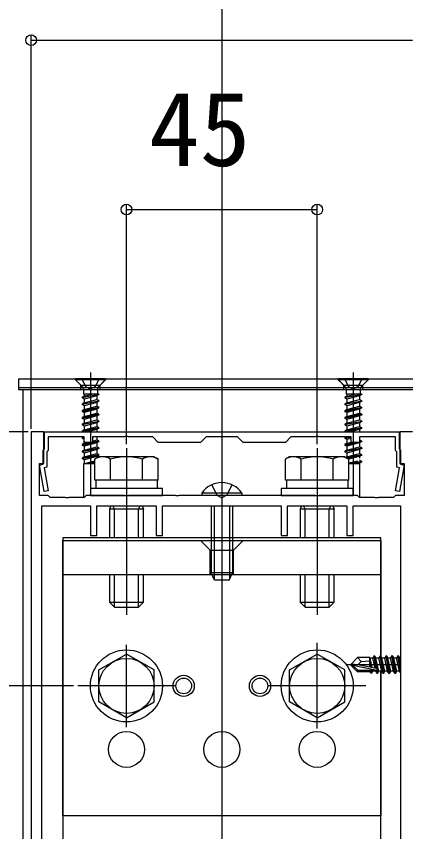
# Model space of a CAD drawing. Units: millimetres, scale not verified. Extents: x -1050 to 1050, y -1570 to 1562.
# Drawn here: x -623.5 to -531.6, y -767.9 to -575.3 of the extents above; entities that cross this region are included whole.
import ezdxf
from ezdxf.enums import TextEntityAlignment as Align

# ---------------------------------------------------------------- set-up
doc = ezdxf.new("R2010")
doc.units = ezdxf.units.MM
doc.header["$LTSCALE"] = 8
for name, color, linetype in [('0-3_YKK_11', 7, 'Continuous'), ('0-4_YKK_12', 2, 'Continuous'), ('0-5_YKK_13', 4, 'Continuous'), ('0-6_YKK_D', 6, 'Continuous')]:
    doc.layers.add(name, color=color, linetype=linetype)
doc.styles.add('ＭＳ ゴシック', font='')
doc.styles.get('ＭＳ ゴシック').set_extended_font_data('MS Gothic')

msp = doc.modelspace()

# ---------------------------------------------------------------- linework, layer by layer
at = {"layer": '0-3_YKK_11'}
for points in [[(-620, -673.472), (-620, -893.472)], [(-618, -680.972), (-617, -680.972), (-617, -673.472), (-620, -673.472)], [(-616.3, -678.195), (-616.3, -681.818), (-616.917, -681.983), (-615.964, -687.385), (-616.949, -687.559), (-618.043, -681.353), (-617.2, -681.127), (-617.2, -677.822), (-616.85, -677.472), (-616.85, -673.472)], [(-530, -673.472), (-533, -673.472), (-533, -680.972), (-532, -680.972), (-532, -688.472), (-534, -688.472), (-534.5, -688.972), (-538.042, -688.972), (-538.225, -689.092), (-538.775, -689.092), (-538.958, -688.972), (-542.5, -688.972), (-543, -688.472), (-552.042, -688.472), (-552.225, -688.592), (-552.775, -688.592), (-552.958, -688.472), (-585.042, -688.472), (-585.225, -688.592), (-585.775, -688.592), (-585.958, -688.472), (-597.042, -688.472), (-597.225, -688.592), (-597.775, -688.592), (-597.958, -688.472), (-607, -688.472), (-607.5, -688.972), (-611.042, -688.972), (-611.225, -689.092), (-611.775, -689.092), (-611.958, -688.972), (-615.5, -688.972), (-616, -688.472), (-618, -688.472), (-618, -680.972)], [(-616.85, -673.472), (-533.15, -673.472), (-533.15, -677.472), (-532.8, -677.822), (-532.8, -681.127), (-531.957, -681.353), (-533.051, -687.559), (-534.036, -687.385), (-533.083, -681.983), (-533.7, -681.818), (-533.7, -678.195), (-534.05, -677.845), (-534.05, -674.672), (-542.5, -674.672), (-542.5, -675.972), (-544.5, -675.972), (-544.5, -674.672), (-552.042, -674.672), (-552.225, -674.552), (-552.775, -674.552), (-552.958, -674.672), (-558.7, -674.672), (-560, -675.972), (-570, -675.972), (-571.3, -674.672), (-578.7, -674.672), (-580, -675.972), (-590, -675.972), (-591.3, -674.672), (-597.042, -674.672), (-597.225, -674.552), (-597.775, -674.552), (-597.958, -674.672), (-605.5, -674.672), (-605.5, -675.972), (-607.5, -675.972), (-607.5, -674.672), (-615.95, -674.672), (-615.95, -677.845), (-616.3, -678.195)], [(-617.5, -875.972), (-617.5, -690.972), (-606, -690.972), (-606, -697.972), (-604.5, -697.972), (-604.5, -690.972), (-590.5, -690.972), (-590.5, -697.972), (-589, -697.972), (-589, -690.972), (-561, -690.972), (-561, -697.972), (-559.5, -697.972), (-559.5, -690.972), (-545.5, -690.972), (-545.5, -697.972), (-544, -697.972), (-544, -690.972), (-532.8, -690.972), (-532.8, -789.472)]]:
    msp.add_lwpolyline(points, dxfattribs=at)
at = {"layer": '0-4_YKK_12'}
for p, q in [((-575, -364.768), (-575, -948.218)), ((-622, -663.472), (-528, -663.472)), ((-622, -663.472), (-622, -895.972))]:
    msp.add_line(p, q, dxfattribs=at)
at = {"layer": '0-5_YKK_13'}
for p, q in [((-606, -659.472), (-606, -688.472)), ((-544, -659.472), (-544, -688.472)), ((-623, -660.972), (-623, -663.472)), ((-623, -660.972), (-527, -660.972)), ((-609.75, -660.972), (-608.25, -662.472)), ((-602.5, -660.972), (-609.5, -660.972)), ((-609.5, -660.972), (-609.5, -661.222)), ((-602.5, -661.222), (-609.5, -661.222)), ((-609.5, -661.222), (-607.869, -662.853)), ((-608.05, -660.972), (-607.145, -662.787)), ((-602.5, -661.222), (-604.131, -662.853)), ((-602.25, -660.972), (-603.75, -662.472)), ((-602.5, -660.972), (-602.5, -661.222)), ((-547.75, -660.972), (-546.25, -662.472)), ((-540.5, -660.972), (-547.5, -660.972)), ((-547.5, -660.972), (-547.5, -661.222)), ((-540.5, -661.222), (-547.5, -661.222)), ((-547.5, -661.222), (-545.869, -662.853)), ((-546.05, -660.972), (-545.145, -662.787)), ((-540.5, -661.222), (-542.131, -662.853)), ((-540.25, -660.972), (-541.75, -662.472)), ((-540.5, -660.972), (-540.5, -661.222)), ((-623, -662.972), (-527, -662.972)), ((-623, -663.472), (-527, -663.472)), ((-608.25, -662.972), (-608.25, -662.472)), ((-608.25, -662.472), (-603.75, -662.472)), ((-608.25, -663.472), (-608.25, -662.972)), ((-607.771, -662.972), (-604.229, -662.972)), ((-607.635, -663.418), (-607.635, -664.56)), ((-607.145, -662.787), (-606, -663.396)), ((-604.365, -663.418), (-604.365, -664.56)), ((-603.75, -662.972), (-603.75, -662.472)), ((-603.75, -663.472), (-603.75, -662.972)), ((-546.25, -662.972), (-546.25, -662.472)), ((-546.25, -662.472), (-541.75, -662.472)), ((-546.25, -663.472), (-546.25, -662.972)), ((-545.771, -662.972), (-542.229, -662.972)), ((-545.635, -663.418), (-545.635, -664.56)), ((-545.145, -662.787), (-544, -663.396)), ((-542.365, -663.418), (-542.365, -664.56)), ((-541.75, -662.972), (-541.75, -662.472)), ((-541.75, -663.472), (-541.75, -662.972)), ((-608, -665.355), (-604, -664.56)), ((-604, -664.66), (-608, -665.455)), ((-607.475, -665.051), (-608, -665.355)), ((-608, -665.355), (-608, -665.455)), ((-607.475, -665.758), (-608, -665.455)), ((-608, -666.945), (-604, -666.15)), ((-604, -666.25), (-608, -667.045)), ((-604, -664.56), (-607.635, -664.56)), ((-607.475, -664.56), (-607.475, -665.051)), ((-607.475, -665.051), (-605.65, -664.56)), ((-604.525, -664.963), (-607.475, -665.758)), ((-607.475, -665.758), (-607.475, -666.641)), ((-607.475, -666.641), (-604.525, -665.846)), ((-604, -664.66), (-604.525, -664.963)), ((-604.525, -664.963), (-604.525, -665.846)), ((-604, -666.15), (-604.525, -665.846)), ((-604, -664.56), (-604, -664.66)), ((-546, -665.355), (-542, -664.56)), ((-542, -664.66), (-546, -665.455)), ((-545.475, -665.051), (-546, -665.355)), ((-546, -665.355), (-546, -665.455)), ((-545.475, -665.758), (-546, -665.455)), ((-546, -666.945), (-542, -666.15)), ((-542, -666.25), (-546, -667.045)), ((-542, -664.56), (-545.635, -664.56)), ((-545.475, -664.56), (-545.475, -665.051)), ((-545.475, -665.051), (-543.65, -664.56)), ((-542.525, -664.963), (-545.475, -665.758)), ((-545.475, -665.758), (-545.475, -666.641)), ((-545.475, -666.641), (-542.525, -665.846)), ((-542, -664.66), (-542.525, -664.963)), ((-542.525, -664.963), (-542.525, -665.846)), ((-542, -666.15), (-542.525, -665.846)), ((-542, -664.56), (-542, -664.66)), ((-607.475, -667.348), (-608, -667.045)), ((-604, -667.74), (-608, -668.535)), ((-608, -668.635), (-604, -667.84)), ((-604.525, -666.553), (-607.475, -667.348)), ((-607.475, -667.348), (-607.475, -668.231)), ((-607.475, -668.231), (-604.525, -667.436)), ((-604.525, -668.143), (-607.475, -668.938)), ((-604.525, -666.553), (-604.525, -667.436)), ((-604, -667.74), (-604.525, -667.436)), ((-604, -667.84), (-604.525, -668.143)), ((-604.525, -668.143), (-604.525, -669.026)), ((-604, -667.74), (-604, -667.84)), ((-545.475, -667.348), (-546, -667.045)), ((-542, -667.74), (-546, -668.535)), ((-546, -668.635), (-542, -667.84)), ((-542.525, -666.553), (-545.475, -667.348)), ((-545.475, -667.348), (-545.475, -668.231)), ((-545.475, -668.231), (-542.525, -667.436)), ((-542.525, -668.143), (-545.475, -668.938)), ((-542.525, -666.553), (-542.525, -667.436)), ((-542, -667.74), (-542.525, -667.436)), ((-542, -667.84), (-542.525, -668.143)), ((-542.525, -668.143), (-542.525, -669.026)), ((-542, -667.74), (-542, -667.84)), ((-607.475, -668.231), (-608, -668.535)), ((-608, -668.535), (-608, -668.635)), ((-607.475, -668.938), (-608, -668.635)), ((-604, -669.33), (-608, -670.125)), ((-607.475, -669.821), (-608, -670.125)), ((-608, -670.125), (-608, -670.225)), ((-607.475, -668.938), (-607.475, -669.821)), ((-607.475, -669.821), (-604.525, -669.026)), ((-604.525, -669.733), (-607.475, -670.528)), ((-604, -669.33), (-604.525, -669.026)), ((-604, -669.43), (-604.525, -669.733)), ((-604.525, -669.733), (-604.525, -670.616)), ((-604, -669.33), (-604, -669.43)), ((-545.475, -668.231), (-546, -668.535)), ((-546, -668.535), (-546, -668.635)), ((-545.475, -668.938), (-546, -668.635)), ((-542, -669.33), (-546, -670.125)), ((-545.475, -669.821), (-546, -670.125)), ((-546, -670.125), (-546, -670.225)), ((-545.475, -668.938), (-545.475, -669.821)), ((-545.475, -669.821), (-542.525, -669.026)), ((-542.525, -669.733), (-545.475, -670.528)), ((-542, -669.33), (-542.525, -669.026)), ((-542, -669.43), (-542.525, -669.733)), ((-542.525, -669.733), (-542.525, -670.616)), ((-542, -669.33), (-542, -669.43)), ((-608, -671.715), (-604, -670.92)), ((-604, -671.02), (-608, -671.815)), ((-607.475, -671.411), (-608, -671.715)), ((-608, -671.715), (-608, -671.815)), ((-607.475, -672.118), (-608, -671.815)), ((-607.475, -670.528), (-607.475, -671.411)), ((-607.475, -671.411), (-604.525, -670.616)), ((-604.525, -671.323), (-607.475, -672.118)), ((-604, -670.92), (-604.525, -670.616)), ((-604, -671.02), (-604.525, -671.323)), ((-604.525, -671.323), (-604.525, -672.206)), ((-604, -670.92), (-604, -671.02)), ((-546, -671.715), (-542, -670.92)), ((-542, -671.02), (-546, -671.815)), ((-545.475, -671.411), (-546, -671.715)), ((-546, -671.715), (-546, -671.815)), ((-545.475, -672.118), (-546, -671.815)), ((-545.475, -670.528), (-545.475, -671.411)), ((-545.475, -671.411), (-542.525, -670.616)), ((-542.525, -671.323), (-545.475, -672.118)), ((-542, -670.92), (-542.525, -670.616)), ((-542, -671.02), (-542.525, -671.323)), ((-542.525, -671.323), (-542.525, -672.206)), ((-542, -670.92), (-542, -671.02)), ((-604, -672.51), (-608, -673.305)), ((-608, -673.405), (-604, -672.61)), ((-607.475, -673.001), (-608, -673.305)), ((-608, -673.305), (-608, -673.405)), ((-607.883, -673.472), (-608, -673.405)), ((-607.475, -672.118), (-607.475, -673.001)), ((-607.475, -673.001), (-604.525, -672.206)), ((-604.525, -672.913), (-606.601, -673.472)), ((-604, -672.51), (-604.525, -672.206)), ((-604, -672.61), (-604.525, -672.913)), ((-604.525, -672.913), (-604.525, -673.472)), ((-604, -672.51), (-604, -672.61)), ((-542, -672.51), (-546, -673.305)), ((-546, -673.405), (-542, -672.61)), ((-545.475, -673.001), (-546, -673.305)), ((-546, -673.305), (-546, -673.405)), ((-545.883, -673.472), (-546, -673.405)), ((-545.475, -672.118), (-545.475, -673.001)), ((-545.475, -673.001), (-542.525, -672.206)), ((-542.525, -672.913), (-544.601, -673.472)), ((-542, -672.51), (-542.525, -672.206)), ((-542, -672.61), (-542.525, -672.913)), ((-542.525, -672.913), (-542.525, -673.472)), ((-542, -672.51), (-542, -672.61)), ((-607.551, -674.805), (-608, -674.895)), ((-608, -674.995), (-607.51, -674.897)), ((-607.475, -675.298), (-608, -674.995)), ((-604, -675.69), (-608, -676.485)), ((-608, -676.585), (-604, -675.79)), ((-607.475, -675.792), (-607.475, -676.181)), ((-605.5, -675.649), (-604.525, -675.386)), ((-605.154, -674.672), (-605.382, -674.734)), ((-604.525, -674.672), (-604.525, -675.386)), ((-604, -675.69), (-604.525, -675.386)), ((-604, -675.79), (-604.525, -676.093)), ((-604, -675.69), (-604, -675.79)), ((-544.881, -674.672), (-546, -674.895)), ((-546, -674.995), (-544.633, -674.723)), ((-545.475, -675.298), (-546, -674.995)), ((-544.5, -675.035), (-545.475, -675.298)), ((-545.475, -675.298), (-545.475, -676.181)), ((-545.475, -676.181), (-544.403, -675.893)), ((-542, -675.69), (-542.526, -675.794)), ((-542, -675.79), (-542.525, -676.093)), ((-542, -675.69), (-542.5, -675.401)), ((-542, -675.69), (-542, -675.79)), ((-607.475, -676.181), (-608, -676.485)), ((-608, -676.485), (-608, -676.585)), ((-607.475, -676.888), (-608, -676.585)), ((-608, -678.075), (-604, -677.28)), ((-604, -677.38), (-608, -678.175)), ((-607.475, -677.771), (-608, -678.075)), ((-607.475, -676.181), (-606.698, -675.972)), ((-604.525, -676.093), (-607.475, -676.888)), ((-607.475, -676.888), (-607.475, -677.771)), ((-607.475, -677.771), (-604.525, -676.976)), ((-604.525, -677.683), (-607.475, -678.478)), ((-604.525, -676.093), (-604.525, -676.976)), ((-604, -677.28), (-604.525, -676.976)), ((-604, -677.38), (-604.525, -677.683)), ((-604.525, -677.683), (-604.525, -678.566)), ((-604, -677.28), (-604, -677.38)), ((-597.5, -677.366), (-597.5, -716.661)), ((-552.5, -677.366), (-552.5, -716.661)), ((-546, -676.585), (-542.918, -675.972)), ((-543.421, -675.972), (-546, -676.485)), ((-545.475, -676.181), (-546, -676.485)), ((-546, -676.485), (-546, -676.585)), ((-545.475, -676.888), (-546, -676.585)), ((-546, -678.075), (-542, -677.28)), ((-542, -677.38), (-546, -678.175)), ((-545.475, -677.771), (-546, -678.075)), ((-542.525, -676.093), (-545.475, -676.888)), ((-545.475, -676.888), (-545.475, -677.771)), ((-545.475, -677.771), (-542.525, -676.976)), ((-542.525, -677.683), (-545.475, -678.478)), ((-542.525, -676.093), (-542.525, -676.976)), ((-542, -677.28), (-542.525, -676.976)), ((-542, -677.38), (-542.525, -677.683)), ((-542.525, -677.683), (-542.525, -678.566)), ((-542, -677.28), (-542, -677.38)), ((-608, -678.075), (-608, -678.175)), ((-607.475, -678.478), (-608, -678.175)), ((-604, -678.87), (-608, -679.665)), ((-608, -679.765), (-604, -678.97)), ((-607.475, -679.361), (-608, -679.665)), ((-608, -679.665), (-608, -679.765)), ((-607.475, -680.068), (-608, -679.765)), ((-607.475, -678.478), (-607.475, -679.361)), ((-607.475, -679.361), (-604.525, -678.566)), ((-604.525, -679.273), (-607.475, -680.068)), ((-604, -679.372), (-605.006, -679.953)), ((-604, -678.87), (-604.525, -678.566)), ((-604, -678.97), (-604.525, -679.273)), ((-604.525, -679.273), (-604.525, -679.675)), ((-604, -678.87), (-604, -678.97)), ((-591, -679.372), (-604, -679.372)), ((-591, -679.372), (-589.994, -679.953)), ((-559, -679.372), (-560.006, -679.953)), ((-546, -679.372), (-559, -679.372)), ((-546, -678.075), (-546, -678.175)), ((-545.475, -678.478), (-546, -678.175)), ((-546, -679.372), (-544.994, -679.953)), ((-545.475, -679.361), (-545.747, -679.518)), ((-542, -678.87), (-545.623, -679.59)), ((-545.494, -679.664), (-542, -678.97)), ((-545.475, -678.478), (-545.475, -679.361)), ((-545.475, -679.361), (-542.525, -678.566)), ((-542.525, -679.273), (-545.012, -679.943)), ((-542, -678.87), (-542.525, -678.566)), ((-542, -678.97), (-542.525, -679.273)), ((-542.525, -679.273), (-542.525, -679.675)), ((-542, -678.87), (-542, -678.97)), ((-607.475, -680.951), (-607.511, -680.972)), ((-607.475, -680.068), (-607.475, -680.951)), ((-607.475, -680.951), (-605.006, -680.286)), ((-605.006, -680.659), (-606.579, -680.972)), ((-606.075, -680.972), (-605.006, -680.759)), ((-605.006, -684.872), (-605.006, -679.953)), ((-601.253, -684.872), (-601.253, -679.953)), ((-593.747, -684.872), (-593.747, -679.953)), ((-589.994, -684.872), (-589.994, -679.953)), ((-560.006, -684.872), (-560.006, -679.953)), ((-556.253, -684.872), (-556.253, -679.953)), ((-548.747, -684.872), (-548.747, -679.953)), ((-544.994, -684.872), (-544.994, -679.953)), ((-544.994, -680.822), (-543.006, -680.286)), ((-544.994, -680.972), (-542.4, -680.972)), ((-542, -680.46), (-544.579, -680.972)), ((-543.006, -680.659), (-544.579, -680.972)), ((-544.075, -680.972), (-542, -680.56)), ((-544.075, -680.972), (-543.006, -680.759)), ((-542, -680.46), (-542.525, -680.156)), ((-542, -680.56), (-542.525, -680.863)), ((-542.4, -688.971), (-542.4, -680.972)), ((-542, -680.46), (-542, -680.56)), ((-589.994, -684.872), (-605.006, -684.872)), ((-589.994, -684.872), (-605.006, -684.872)), ((-604.75, -684.872), (-604.75, -686.872)), ((-590.25, -684.872), (-604.75, -684.872)), ((-593.5, -684.872), (-601.5, -684.872)), ((-590.25, -684.872), (-590.25, -686.872)), ((-575, -684.305), (-575, -710.235)), ((-544.994, -684.872), (-560.006, -684.872)), ((-544.994, -684.872), (-560.006, -684.872)), ((-559.75, -684.872), (-559.75, -686.872)), ((-545.25, -684.872), (-559.75, -684.872)), ((-548.5, -684.872), (-556.5, -684.872)), ((-545.25, -684.872), (-545.25, -686.872)), ((-590.25, -686.872), (-604.75, -686.872)), ((-545.25, -686.872), (-559.75, -686.872)), ((-570.25, -688.472), (-579.75, -688.472)), ((-570.25, -687.963), (-570.25, -688.472)), ((-601.225, -690.972), (-601.5, -691.767)), ((-600.3, -691.767), (-600.759, -690.972)), ((-593.775, -690.972), (-593.5, -691.767)), ((-577.5, -690.972), (-577.5, -698.472)), ((-576.846, -690.972), (-576.846, -698.472)), ((-573.154, -690.972), (-573.154, -698.472)), ((-572.5, -690.972), (-572.5, -698.472)), ((-556.225, -690.972), (-556.5, -691.767)), ((-555.3, -691.767), (-555.759, -690.972)), ((-548.775, -690.972), (-548.5, -691.767)), ((-601.5, -691.767), (-601.5, -698.472)), ((-593.5, -691.767), (-601.5, -691.767)), ((-600.3, -698.472), (-600.3, -691.767)), ((-593.5, -698.472), (-593.5, -691.767)), ((-556.5, -691.767), (-556.5, -698.472)), ((-548.5, -691.767), (-556.5, -691.767)), ((-555.3, -698.472), (-555.3, -691.767)), ((-548.5, -698.472), (-548.5, -691.767)), ((-577.5, -698.472), (-577.5, -706.472)), ((-576.846, -698.472), (-576.846, -706.472)), ((-573.154, -698.472), (-573.154, -706.472)), ((-572.5, -698.472), (-572.5, -706.472)), ((-580, -699.172), (-577.75, -701.422)), ((-570, -699.172), (-572.25, -701.422)), ((-577.75, -707.172), (-577.75, -701.422)), ((-577.75, -701.422), (-572.25, -701.422)), ((-572.25, -707.172), (-572.25, -701.422)), ((-577.5, -706.472), (-577.5, -706.772)), ((-576.846, -706.472), (-576.846, -708.162)), ((-573.154, -706.472), (-573.154, -708.162)), ((-572.5, -706.472), (-572.5, -706.772)), ((-612.5, -707.172), (-537.5, -707.172)), ((-601.5, -707.172), (-601.5, -713.672)), ((-600.3, -714.872), (-600.3, -707.172)), ((-594.7, -714.872), (-594.7, -707.172)), ((-593.5, -713.672), (-593.5, -707.172)), ((-572.5, -706.772), (-577.5, -706.772)), ((-576.7, -708.472), (-577.5, -706.772)), ((-573.3, -708.472), (-576.7, -708.472)), ((-573.3, -708.472), (-572.5, -706.772)), ((-556.5, -707.172), (-556.5, -713.672)), ((-555.3, -714.872), (-555.3, -707.172)), ((-549.7, -714.872), (-549.7, -707.172)), ((-548.5, -713.672), (-548.5, -707.172)), ((-600.3, -714.872), (-601.5, -713.672)), ((-601.5, -713.672), (-593.5, -713.672)), ((-594.7, -714.872), (-593.5, -713.672)), ((-555.3, -714.872), (-556.5, -713.672)), ((-556.5, -713.672), (-548.5, -713.672)), ((-549.7, -714.872), (-548.5, -713.672)), ((-600.3, -714.872), (-594.7, -714.872)), ((-555.3, -714.872), (-549.7, -714.872)), ((-597.5, -743.188), (-597.5, -723.757)), ((-552.5, -743.545), (-552.5, -723.327)), ((-544.5, -728.322), (-542.95, -726.772)), ((-540.1, -726.772), (-542.95, -726.772)), ((-542.147, -727.729), (-542.95, -726.772)), ((-540.1, -726.772), (-540.032, -726.922)), ((-540.1, -729.048), (-540.1, -726.772)), ((-539.817, -729.107), (-540.1, -727.389)), ((-539.368, -726.922), (-540.032, -726.922)), ((-539.525, -729.167), (-540.032, -726.922)), ((-539.05, -726.372), (-539.368, -726.922)), ((-538.828, -729.312), (-539.368, -726.922)), ((-538.55, -729.37), (-539.05, -726.372)), ((-538.95, -726.372), (-539.05, -726.372)), ((-538.95, -726.372), (-538.446, -729.398)), ((-538.95, -726.372), (-538.632, -726.922)), ((-537.932, -730.022), (-538.632, -726.922)), ((-537.968, -726.922), (-538.632, -726.922)), ((-537.65, -726.372), (-537.968, -726.922)), ((-536.95, -730.572), (-537.65, -726.372)), ((-537.55, -726.372), (-537.65, -726.372)), ((-537.55, -726.372), (-536.85, -730.572)), ((-537.55, -726.372), (-537.232, -726.922)), ((-536.532, -730.022), (-537.232, -726.922)), ((-536.568, -726.922), (-537.232, -726.922)), ((-536.25, -726.372), (-536.568, -726.922)), ((-535.55, -730.572), (-536.25, -726.372)), ((-536.15, -726.372), (-536.25, -726.372)), ((-536.15, -726.372), (-535.45, -730.572)), ((-536.15, -726.372), (-535.832, -726.922)), ((-535.132, -730.022), (-535.832, -726.922)), ((-535.168, -726.922), (-535.832, -726.922)), ((-534.85, -726.372), (-535.168, -726.922)), ((-534.15, -730.572), (-534.85, -726.372)), ((-534.75, -726.372), (-534.85, -726.372)), ((-534.75, -726.372), (-534.05, -730.572)), ((-534.75, -726.372), (-534.432, -726.922)), ((-533.732, -730.022), (-534.432, -726.922)), ((-533.768, -726.922), (-534.432, -726.922)), ((-533.45, -726.372), (-533.768, -726.922)), ((-532.8, -730.272), (-533.45, -726.372)), ((-533.35, -726.372), (-533.45, -726.372)), ((-533.35, -726.372), (-532.8, -729.672)), ((-533.35, -726.372), (-533.032, -726.922)), ((-532.8, -727.951), (-533.032, -726.922)), ((-532.8, -726.922), (-533.032, -726.922)), ((-532.8, -728.472), (-545.5, -728.472)), ((-544.5, -728.322), (-544.5, -728.622)), ((-542.878, -728.472), (-544.5, -728.322)), ((-542.878, -728.472), (-544.5, -728.472)), ((-544.076, -728.622), (-544.5, -728.622)), ((-544.5, -728.622), (-542.95, -730.172)), ((-542.826, -729.872), (-544.076, -728.622)), ((-538.377, -729.804), (-544.076, -728.622)), ((-538.493, -729.382), (-542.878, -728.472)), ((-540.084, -729.052), (-540.1, -728.968)), ((-538.378, -729.804), (-538.25, -730.572)), ((-542.95, -730.172), (-542.826, -729.872)), ((-539.981, -730.172), (-542.95, -730.172)), ((-538.548, -729.872), (-542.826, -729.872)), ((-540.1, -730.172), (-540.1, -729.872)), ((-539.808, -730.472), (-539.981, -730.172)), ((-539.808, -730.472), (-539.924, -729.872)), ((-539.592, -730.472), (-539.808, -730.472)), ((-539.592, -730.472), (-539.691, -729.872)), ((-539.592, -730.472), (-539.332, -730.022)), ((-539.332, -730.022), (-539.367, -729.869)), ((-538.668, -730.022), (-539.332, -730.022)), ((-538.35, -730.572), (-538.469, -729.859)), ((-538.25, -730.572), (-538.35, -730.572)), ((-538.25, -730.572), (-537.932, -730.022)), ((-537.268, -730.022), (-537.932, -730.022)), ((-537.5, -782.272), (-537.5, -730.022)), ((-536.85, -730.572), (-536.95, -730.572)), ((-536.85, -730.572), (-536.532, -730.022)), ((-535.868, -730.022), (-536.532, -730.022)), ((-535.45, -730.572), (-535.55, -730.572)), ((-535.45, -730.572), (-535.132, -730.022)), ((-534.468, -730.022), (-535.132, -730.022)), ((-534.05, -730.572), (-534.15, -730.572)), ((-534.05, -730.572), (-533.732, -730.022)), ((-533.068, -730.022), (-533.732, -730.022)), ((-586, -733.472), (-609, -733.472)), ((-541, -733.472), (-564, -733.472))]:
    msp.add_line(p, q, dxfattribs=at)
for points in [[(-603.95, -660.972), (-604.855, -662.787), (-606, -663.396)], [(-541.95, -660.972), (-542.855, -662.787), (-544, -663.396)], [(-604, -666.15), (-604, -666.25), (-604.525, -666.553)], [(-542, -666.15), (-542, -666.25), (-542.525, -666.553)], [(-607.475, -666.641), (-608, -666.945), (-608, -667.045)], [(-545.475, -666.641), (-546, -666.945), (-546, -667.045)], [(-607.475, -670.528), (-608, -670.225), (-604, -669.43)], [(-545.475, -670.528), (-546, -670.225), (-542, -669.43)], [(-607.668, -674.703), (-608, -674.895), (-608, -674.995)], [(-545.615, -674.672), (-546, -674.895), (-546, -674.995)], [(-607.6, -688.971), (-607.6, -680.972), (-605.006, -680.972)], [(-577.35, -685.972), (-576.145, -688.442), (-575, -689.051)], [(-572.65, -685.972), (-573.855, -688.442), (-575, -689.051)], [(-570.25, -687.963), (-579.75, -687.963), (-579.75, -688.472)], [(-594.7, -698.472), (-594.7, -691.767), (-594.241, -690.972)], [(-549.7, -698.472), (-549.7, -691.767), (-549.241, -690.972)], [(-537.5, -726.459), (-537.5, -698.472), (-612.5, -698.472), (-612.5, -868.472)], [(-612.5, -764.172), (-612.5, -699.172), (-537.5, -699.172), (-537.5, -726.459)], [(-597.5, -740.978), (-604, -737.225), (-604, -729.719), (-597.5, -725.966)], [(-597.5, -740.978), (-591, -737.225), (-591, -729.719), (-597.5, -725.966)], [(-552.5, -740.978), (-559, -737.225), (-559, -729.719), (-552.5, -725.966)], [(-552.5, -740.978), (-546, -737.225), (-546, -729.719), (-552.5, -725.966)], [(-542.878, -728.472), (-542.147, -727.729), (-540.1, -727.572)], [(-536.95, -730.572), (-537.268, -730.022), (-537.968, -726.922)], [(-535.55, -730.572), (-535.868, -730.022), (-536.568, -726.922)], [(-534.15, -730.572), (-534.468, -730.022), (-535.168, -726.922)], [(-532.8, -730.485), (-533.068, -730.022), (-533.768, -726.922)], [(-537.5, -730.022), (-537.5, -764.172), (-612.5, -764.172)], [(-538.35, -730.572), (-538.668, -730.022), (-538.701, -729.872)]]:
    msp.add_lwpolyline(points, dxfattribs=at)
for points in [[(-606, -688.472), (-589, -688.472), (-589, -686.872), (-606, -686.872)], [(-561, -688.472), (-544, -688.472), (-544, -686.872), (-561, -686.872)]]:
    msp.add_lwpolyline(points, close=True, dxfattribs=at)
for centre, radius in [((-597.5, -733.472), 8.5), ((-552.5, -733.472), 8.5), ((-597.5, -733.472), 6.5), ((-552.5, -733.472), 6.5), ((-584, -733.472), 2.5), ((-584, -733.472), 1.85), ((-566, -733.472), 2.5), ((-566, -733.472), 1.85), ((-597.5, -748.472), 4.25), ((-575, -748.472), 4.25), ((-552.5, -748.472), 4.25)]:
    msp.add_circle(centre, radius, dxfattribs=at)
for centre, radius, start, end in [((-608.435, -663.418), 0.8, 0, 45), ((-603.565, -663.418), 0.8, 135, 180), ((-546.435, -663.418), 0.8, 0, 45), ((-541.565, -663.418), 0.8, 135, 180), ((-603.129, -682.695), 3.323, 55.61575, 124.38425), ((-597.5, -691.791), 12.419, 72.41205, 107.58795), ((-591.871, -682.695), 3.323, 55.61575, 124.38425), ((-558.129, -682.695), 3.323, 55.61575, 124.38425), ((-552.5, -691.791), 12.419, 72.41205, 107.58795), ((-546.871, -682.695), 3.323, 55.61575, 124.38425), ((-575, -691.246), 5.774, 34.65097, 145.34903), ((-538.548, -729.624), 0.248, 270, 77.19096)]:
    msp.add_arc(centre, radius, start, end, dxfattribs=at)
at = {"layer": '0-6_YKK_D'}
for p, q in [((-620, -672.772), (-620, -579.972)), ((-620, -580.972), (-530, -580.972)), ((-597.5, -676.366), (-597.5, -619.972)), ((-552.5, -676.366), (-552.5, -619.972)), ((-597.5, -620.972), (-552.5, -620.972)), ((-620.7, -673.472), (-741, -673.472)), ((-620.7, -673.472), (-741, -673.472)), ((-620.7, -673.472), (-701, -673.472)), ((-620.7, -673.472), (-701, -673.472)), ((-610, -733.472), (-701, -733.472)), ((-610, -733.472), (-701, -733.472))]:
    msp.add_line(p, q, dxfattribs=at)
for centre in [(-620, -580.972), (-597.5, -620.972), (-552.5, -620.972)]:
    msp.add_circle(centre, 1.275, dxfattribs=at)

# ---------------------------------------------------------------- texts
at = {"layer": '0-6_YKK_D', "style": 'ＭＳ ゴシック'}
msp.add_text('45', height=17.6, dxfattribs=at).set_placement((-592.182, -615.972), align=Align.BOTTOM_LEFT)

doc.saveas('drawing.dxf')
